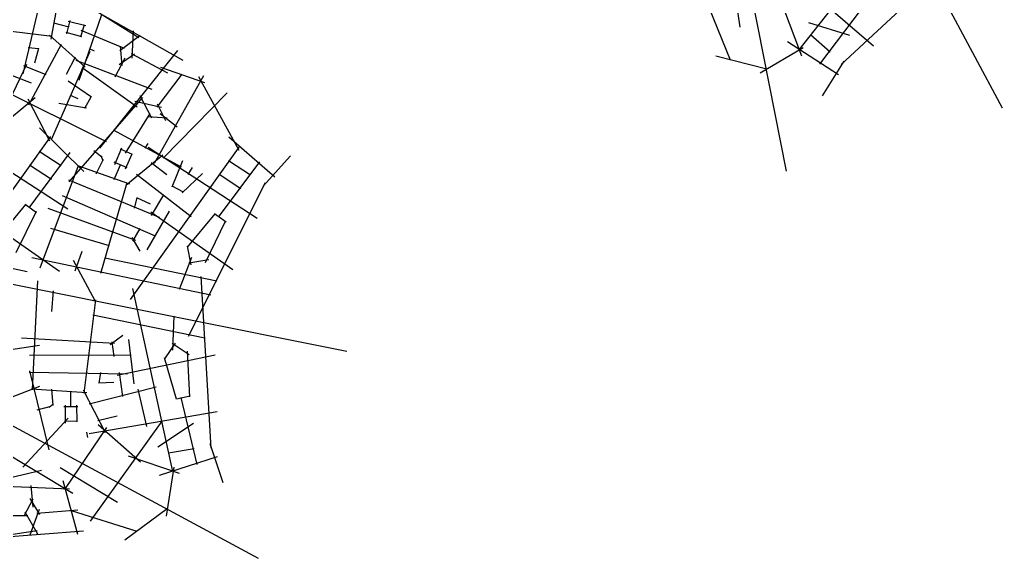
# Model space of a CAD drawing. Extents: x 521210 to 539878, y 175088 to 192554.
# Drawn here: x 525525 to 529774, y 175536 to 177864 of the extents above; entities that cross this region are included whole.
import ezdxf

# ---------------------------------------------------------------- set-up
doc = ezdxf.new("R2010")
doc.units = 0
doc.header["$MEASUREMENT"] = 0

msp = doc.modelspace()

# ---------------------------------------------------------------- linework, layer by layer
for p, q in [((528841, 177209.4), (528278.4, 180058.9)), ((529774.3, 177482.1), (528687.3, 179514.1)), ((528895.5, 177733.1), (529395.5, 178370.1)), ((529622.5, 178175.7), (529077.4, 177670.7)), ((528640.1, 177832.1), (528598, 178119.1)), ((529216.9, 177748.9), (528791.4, 178116.9)), ((525540.1, 177629.4), (525636.8, 178042.3)), ((526040, 177785.8), (525629.8, 178041.8)), ((525661.5, 177780), (525704.4, 178014.9)), ((528485.8, 177965.3), (528597, 177689.8)), ((526231.7, 177687), (525794.7, 177933.5)), ((528906.7, 177706.1), (528825.5, 177923.6)), ((525781.9, 177602.4), (525881.1, 177886.4)), ((528985.4, 177671.8), (529164.8, 177908.8)), ((525258.2, 177841.3), (525666.3, 177792.4)), ((525671.1, 177849.8), (525737.9, 177833.3)), ((525729.4, 177802.6), (525743.9, 177860.9)), ((525735.5, 177857.8), (525810.6, 177839)), ((525790.1, 177789.3), (525805, 177843.4)), ((528936.7, 177851.1), (529113.2, 177797.3)), ((525808.6, 177658.8), (525653.6, 177796.2)), ((525724.1, 177809.4), (525793.1, 177791.4)), ((525790.2, 177819.2), (525976.5, 177741.3)), ((525958.2, 177730.5), (526045.8, 177796.7)), ((526011, 177697.9), (526017.7, 177815.1)), ((529029.6, 177724.1), (528944.2, 177798.3)), ((525564.4, 177495.3), (525706.6, 177757.9)), ((525968.8, 177666.4), (525961.3, 177749.4)), ((529066.5, 177625.4), (528845.1, 177768)), ((525561.6, 177743.7), (525608.4, 177738.9)), ((525590.2, 177677.7), (525607.6, 177740.6)), ((525662.3, 177346.4), (525830.2, 177727.3)), ((525727, 177628), (525766.8, 177703.5)), ((525825.8, 177739.6), (525847.9, 177729.6)), ((526207.4, 177730.5), (525870.8, 177309)), ((525956.1, 177669.6), (526021.3, 177716.2)), ((526166.4, 177633.2), (526008.7, 177716.8)), ((528755.3, 177649.4), (528534.8, 177705.6)), ((528913.2, 177741.9), (528727.5, 177633.1)), ((525900.5, 177335.8), (525192.6, 177689)), ((525393.3, 177660.8), (525574.4, 177591.3)), ((525482.4, 177518.1), (525556.5, 177670.9)), ((525542.2, 177665.7), (525638.9, 177626.7)), ((525768, 177689), (526096, 177563.3)), ((525937.4, 177617), (525981.7, 177699.1)), ((528996.9, 177534.4), (529089.9, 177684.6)), ((526033.2, 177485.4), (525795.2, 177655.5)), ((526107.9, 177243.7), (526320.9, 177622.2)), ((526226.6, 177628), (526118.9, 177485.7)), ((526325.4, 177590.7), (526135.3, 177656.9)), ((525835.1, 177528.3), (525735.2, 177597.5)), ((526474.2, 177298.6), (526300.5, 177617)), ((525743.6, 177537.8), (525776.2, 177523.8)), ((526097.3, 177438), (526045.9, 177535)), ((526422.1, 177548.1), (526145.3, 177265.1)), ((525591.9, 177525.5), (525326.1, 177305.5)), ((525655, 177339), (525561.3, 177520.2)), ((525694.8, 177503.7), (525813.8, 177483.3)), ((526055.7, 177527.6), (525737.6, 177163.4)), ((525807.2, 177482.1), (525835, 177530.5)), ((526137.9, 177484.9), (526023.3, 177510.2)), ((526157.1, 177426.2), (526121.5, 177498)), ((525982.9, 177286.2), (526089.6, 177457.8)), ((526206.1, 177399.3), (526132.1, 177456.2)), ((526162.3, 177438.2), (526079.1, 177444.1)), ((525802.7, 177207.7), (525611, 177397.1)), ((526225.4, 177226.6), (525931.1, 177386.7)), ((525658.6, 177358.5), (525217.7, 176744.9)), ((525732.9, 177045.4), (525260.9, 177351.6)), ((526067.3, 177308.7), (526080.6, 177329)), ((526628.8, 177183.8), (526430.2, 177356.7)), ((525742.4, 177289.2), (525564.8, 177050.9)), ((525704.5, 177232.2), (525609.4, 177293.5)), ((525881.4, 177268.5), (525846.1, 177297)), ((525936.1, 177238.4), (525966.6, 177309.6)), ((526012.5, 177281.4), (525961.5, 177304.8)), ((525982.1, 177219.5), (526010.9, 177284.7)), ((526144.3, 177278.9), (525983.9, 177147.8)), ((526477.8, 177318.1), (526002.9, 176654.2)), ((526552.1, 177005), (526080.1, 177311.2)), ((525662.5, 177173.7), (525568.2, 177235.5)), ((525855.3, 177197.7), (525888.2, 177261.5)), ((525886.3, 177253.8), (525877, 177276)), ((525933.8, 177173.6), (525960.7, 177236.9)), ((525989.6, 177223.6), (525934.4, 177247.3)), ((526161.7, 177193.4), (526093.4, 177244.7)), ((526185.1, 177142.1), (526230.7, 177254.7)), ((526561.6, 177248.8), (526384, 177010.5)), ((526523.7, 177191.8), (526428.6, 177253.1)), ((526696.8, 177276.1), (526578.5, 177144.9)), ((525603.3, 177212.5), (525603.3, 177212.5)), ((525613.6, 176791.9), (525778.9, 177234.2)), ((526001.2, 177153), (525776.1, 177232.8)), ((526266.7, 177011.7), (526030.2, 177194)), ((526315.9, 177198.4), (526227.6, 177116.1)), ((526253.3, 177195.4), (526272.4, 177225.4)), ((526481.7, 177133.3), (526387.4, 177195.1)), ((526130.4, 177009.1), (525738.2, 177170.4)), ((525876.5, 176768.4), (525989.7, 177159.7)), ((526255.2, 176496.5), (526588.4, 177160.8)), ((526233.8, 177118.7), (526184, 177144)), ((525697, 176774.8), (525272.9, 177072.4)), ((526113.2, 176928), (525710.4, 177103)), ((526021.1, 177048.6), (526033.3, 177094)), ((526090.7, 177066.3), (526031.4, 177093.5)), ((526095, 177016.9), (526148.9, 177106.2)), ((525549.8, 177064.7), (525430.5, 176921.1)), ((525509.6, 176857.2), (525597.3, 177035.7)), ((525598.6, 177028.9), (525548.9, 177064.6)), ((526027.7, 176909.9), (525648.6, 177047.4)), ((526076.1, 176869.2), (526173.6, 177036.9)), ((526446.6, 176783.3), (526092.1, 177032)), ((526369, 177024.3), (526249.7, 176880.7)), ((526417.8, 176988.5), (526368.1, 177024.2)), ((526328.1, 176815.1), (526415.9, 176993.6)), ((525913.2, 176885.9), (525659.7, 176962)), ((526013.9, 176906.7), (526046.7, 176962)), ((526557.3, 175535.8), (524000, 176912.9)), ((526046.1, 176862.9), (526011.5, 176922.4)), ((526940, 176429.6), (524680.5, 176882.2)), ((525557.9, 176774.1), (525073.7, 176874)), ((525765.8, 176778.7), (525795.3, 176863.8)), ((526266.7, 176804.3), (526251.2, 176884.8)), ((526351.8, 176673.7), (525577.3, 176834.8)), ((525852.3, 176649.3), (525758, 176823.6)), ((526377.1, 176733.7), (525892.9, 176833.6)), ((526216.2, 176698.9), (526269.4, 176836.8)), ((526343.3, 176826.6), (526256.8, 176811.1)), ((525602, 176735.8), (525578.9, 176264.2)), ((526308.1, 176753.4), (526351.5, 176011.5)), ((525669.7, 176692.4), (525663.2, 176602.5)), ((526187.7, 175910.8), (526013.8, 176701.7)), ((525852.8, 176653.4), (525802, 176249.3)), ((526326.3, 176487.3), (525842.1, 176587.1)), ((526192.3, 176582.9), (526186.6, 176435.2)), ((525935.7, 176463.7), (525533.2, 176487.3)), ((525971.2, 176499.6), (525915.9, 176458.6)), ((525924.3, 176472.1), (525932.5, 176408.3)), ((525996.2, 176481.9), (526019.5, 176289.4)), ((525611.4, 176455.8), (525296.3, 176407.3)), ((526197, 176466.1), (526150.9, 176398.4)), ((526258.5, 176415.4), (526185.2, 176463.8)), ((526249.2, 176431.9), (526259.1, 176233.3)), ((526007.1, 176413.3), (525567.9, 176411.8)), ((526370.5, 176414.3), (525946.6, 176326.1)), ((526203.9, 176223.6), (526151.2, 176402.7)), ((525653.4, 176004.3), (525569, 176345.5)), ((525990.8, 176331.9), (525566.8, 176338.9)), ((525874.8, 176338.9), (525868, 176292.4)), ((525955.1, 176338.8), (525969.4, 176235.4)), ((525611.3, 176279.1), (525472.3, 176224.7)), ((525815.2, 176250.8), (525576.9, 176266.6)), ((525663.5, 176267.5), (525668.5, 176195.9)), ((525745.2, 176258.6), (525744.9, 176189.8)), ((525896.9, 176078.7), (525801.3, 176262.5)), ((526115, 176275.6), (525825.7, 176201.7)), ((525931.8, 176295.1), (525866.5, 176293.5)), ((526075.5, 176105.2), (526037.1, 176267)), ((526263, 176237.2), (526203.2, 176224.1)), ((526292.1, 175941.2), (526223.1, 176230.4)), ((525154.2, 176177.2), (525755.1, 175817.3)), ((525659.5, 176192.1), (525599, 176176.7)), ((525669.8, 176203.8), (525652.5, 176187.1)), ((525776.7, 176190.6), (525716.6, 176190.7)), ((525721.7, 176198.2), (525721.5, 176120.7)), ((525771.4, 176197.4), (525772.1, 176126)), ((525539.1, 175930), (525735.5, 176141)), ((526379.7, 176168.9), (525825.1, 176074.4)), ((525946.6, 176150.3), (525863.7, 176130.2)), ((525774.8, 176128.5), (525718.7, 176127.2)), ((525901.2, 176101.2), (525721.9, 175837.3)), ((526139.9, 176128), (525830.2, 175696.9)), ((526047.7, 175951.2), (525864.8, 176112.3)), ((526122.7, 176017.6), (526276.5, 176119.7)), ((525814.3, 176081.7), (525818.6, 176057.8)), ((526279.8, 176008.5), (526168.2, 175989.9)), ((526405.4, 175862.7), (526348.7, 176030)), ((526215.6, 175902.3), (525996.1, 175977.8)), ((526379.4, 175974.4), (526128.7, 175894.1)), ((525948.9, 175776.6), (525700.5, 175926.5)), ((526192.1, 175930.1), (526158, 175717.6)), ((525619.3, 175914.9), (525427.3, 175870.8)), ((525389.1, 175850.7), (525740.1, 175836.6)), ((525573.1, 175850), (525581.4, 175757)), ((525776.2, 175638.9), (525712.7, 175871)), ((525582.4, 175792.1), (525542.7, 175718.8)), ((525569.5, 175794.2), (525611, 175725.6)), ((526163.1, 175749.4), (525979.5, 175614.9)), ((525357.9, 175722.4), (525559.9, 175720.3)), ((525547.3, 175737.5), (525601.6, 175642)), ((525608.8, 175746.5), (525568.5, 175636.2)), ((525777.1, 175744.5), (525599.1, 175730.1)), ((525747.9, 175742.1), (526031.3, 175652.8)), ((525600.6, 175654.3), (525122.6, 175581.4)), ((525801.8, 175652.9), (525316.9, 175615.6))]:
    msp.add_line(p, q)

doc.saveas('drawing.dxf')
